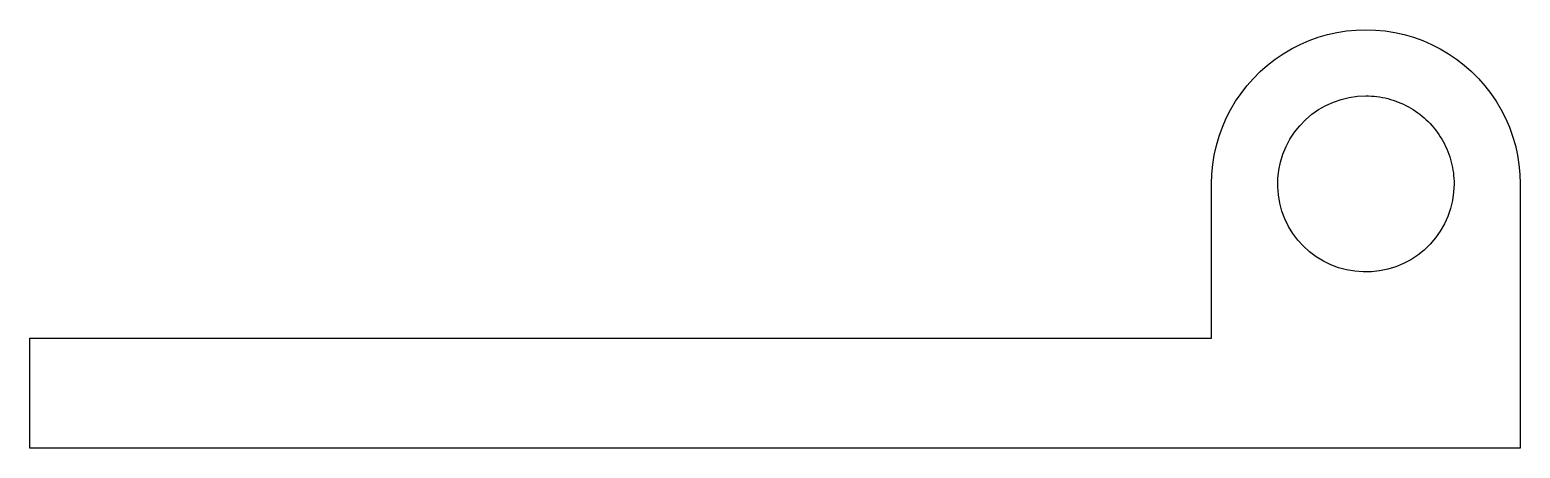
# Model space of a CAD drawing. Header units: metres. Extents: x -46.3 to 21.3, y 0 to 19.
import ezdxf

# ---------------------------------------------------------------- set-up
doc = ezdxf.new("R2010")
doc.units = ezdxf.units.M

msp = doc.modelspace()

# ---------------------------------------------------------------- linework, layer by layer
for points in [[(7.3, 12), (7.314, 12.44), (7.355, 12.877), (7.424, 13.312), (7.52, 13.741), (7.643, 14.163), (7.792, 14.577), (7.966, 14.98), (8.166, 15.372), (8.39, 15.751), (8.637, 16.114), (8.906, 16.462), (9.197, 16.792), (9.508, 17.103), (9.838, 17.394), (10.186, 17.663), (10.549, 17.91), (10.928, 18.134), (11.32, 18.334), (11.723, 18.508), (12.137, 18.657), (12.559, 18.78), (12.988, 18.876), (13.423, 18.945), (13.86, 18.986), (14.3, 19), (14.74, 18.986), (15.177, 18.945), (15.612, 18.876), (16.041, 18.78), (16.463, 18.657), (16.877, 18.508), (17.28, 18.334), (17.672, 18.134), (18.051, 17.91), (18.414, 17.663), (18.762, 17.394), (19.092, 17.103), (19.403, 16.792), (19.694, 16.462), (19.963, 16.114), (20.21, 15.751), (20.434, 15.372), (20.634, 14.98), (20.808, 14.577), (20.957, 14.163), (21.08, 13.741), (21.176, 13.312), (21.245, 12.877), (21.286, 12.44), (21.3, 12)], [(18.3, 12), (18.282, 11.624), (18.229, 11.25), (18.141, 10.884), (18.019, 10.528), (17.864, 10.184), (17.677, 9.857), (17.461, 9.548), (17.216, 9.262), (16.945, 9), (16.651, 8.764), (16.336, 8.557), (16.003, 8.381), (15.655, 8.236), (15.295, 8.126), (14.926, 8.049), (14.551, 8.008), (14.174, 8.002), (13.799, 8.032), (13.427, 8.096), (13.064, 8.196), (12.711, 8.329), (12.373, 8.495), (12.052, 8.692), (11.75, 8.918), (11.472, 9.172), (11.218, 9.45), (10.992, 9.752), (10.795, 10.073), (10.629, 10.411), (10.496, 10.764), (10.396, 11.127), (10.332, 11.499), (10.302, 11.874), (10.308, 12.251), (10.349, 12.626), (10.426, 12.995), (10.536, 13.355), (10.681, 13.703), (10.857, 14.036), (11.064, 14.351), (11.3, 14.645), (11.562, 14.916), (11.848, 15.161), (12.157, 15.377), (12.484, 15.564), (12.828, 15.719), (13.184, 15.841), (13.55, 15.929), (13.924, 15.982), (14.3, 16)], [(14.3, 16), (14.426, 15.998), (14.551, 15.992), (14.676, 15.982), (14.801, 15.968), (14.926, 15.951), (15.05, 15.929), (15.173, 15.904), (15.295, 15.874), (15.416, 15.841), (15.536, 15.804), (15.655, 15.764), (15.772, 15.719), (15.889, 15.671), (16.003, 15.619), (16.116, 15.564), (16.227, 15.505), (16.336, 15.443), (16.443, 15.377), (16.548, 15.308), (16.651, 15.236), (16.752, 15.161), (16.85, 15.082), (16.945, 15), (17.038, 14.916), (17.128, 14.828), (17.216, 14.738), (17.3, 14.645), (17.382, 14.55), (17.461, 14.452), (17.536, 14.351), (17.608, 14.248), (17.677, 14.143), (17.743, 14.036), (17.805, 13.927), (17.864, 13.816), (17.919, 13.703), (17.971, 13.589), (18.019, 13.472), (18.064, 13.355), (18.104, 13.236), (18.141, 13.116), (18.174, 12.995), (18.204, 12.873), (18.229, 12.75), (18.251, 12.626), (18.268, 12.501), (18.282, 12.376), (18.292, 12.251), (18.298, 12.126), (18.3, 12)], [(7.3, 5), (7.3, 5.14), (7.3, 5.28), (7.3, 5.42), (7.3, 5.56), (7.3, 5.7), (7.3, 5.84), (7.3, 5.98), (7.3, 6.12), (7.3, 6.26), (7.3, 6.4), (7.3, 6.54), (7.3, 6.68), (7.3, 6.82), (7.3, 6.96), (7.3, 7.1), (7.3, 7.24), (7.3, 7.38), (7.3, 7.52), (7.3, 7.66), (7.3, 7.8), (7.3, 7.94), (7.3, 8.08), (7.3, 8.22), (7.3, 8.36), (7.3, 8.5), (7.3, 8.64), (7.3, 8.78), (7.3, 8.92), (7.3, 9.06), (7.3, 9.2), (7.3, 9.34), (7.3, 9.48), (7.3, 9.62), (7.3, 9.76), (7.3, 9.9), (7.3, 10.04), (7.3, 10.18), (7.3, 10.32), (7.3, 10.46), (7.3, 10.6), (7.3, 10.74), (7.3, 10.88), (7.3, 11.02), (7.3, 11.16), (7.3, 11.3), (7.3, 11.44), (7.3, 11.58), (7.3, 11.72), (7.3, 11.86), (7.3, 12)], [(7.3, 5), (7.3, 5.14), (7.3, 5.28), (7.3, 5.42), (7.3, 5.56), (7.3, 5.7), (7.3, 5.84), (7.3, 5.98), (7.3, 6.12), (7.3, 6.26), (7.3, 6.4), (7.3, 6.54), (7.3, 6.68), (7.3, 6.82), (7.3, 6.96), (7.3, 7.1), (7.3, 7.24), (7.3, 7.38), (7.3, 7.52), (7.3, 7.66), (7.3, 7.8), (7.3, 7.94), (7.3, 8.08), (7.3, 8.22), (7.3, 8.36), (7.3, 8.5), (7.3, 8.64), (7.3, 8.78), (7.3, 8.92), (7.3, 9.06), (7.3, 9.2), (7.3, 9.34), (7.3, 9.48), (7.3, 9.62), (7.3, 9.76), (7.3, 9.9), (7.3, 10.04), (7.3, 10.18), (7.3, 10.32), (7.3, 10.46), (7.3, 10.6), (7.3, 10.74), (7.3, 10.88), (7.3, 11.02), (7.3, 11.16), (7.3, 11.3), (7.3, 11.44), (7.3, 11.58), (7.3, 11.72), (7.3, 11.86), (7.3, 12)], [(21.3, 12), (21.3, 11.76), (21.3, 11.52), (21.3, 11.28), (21.3, 11.04), (21.3, 10.8), (21.3, 10.56), (21.3, 10.32), (21.3, 10.08), (21.3, 9.84), (21.3, 9.6), (21.3, 9.36), (21.3, 9.12), (21.3, 8.88), (21.3, 8.64), (21.3, 8.4), (21.3, 8.16), (21.3, 7.92), (21.3, 7.68), (21.3, 7.44), (21.3, 7.2), (21.3, 6.96), (21.3, 6.72), (21.3, 6.48), (21.3, 6.24), (21.3, 6), (21.3, 5.76), (21.3, 5.52), (21.3, 5.28), (21.3, 5.04), (21.3, 4.8), (21.3, 4.56), (21.3, 4.32), (21.3, 4.08), (21.3, 3.84), (21.3, 3.6), (21.3, 3.36), (21.3, 3.12), (21.3, 2.88), (21.3, 2.64), (21.3, 2.4), (21.3, 2.16), (21.3, 1.92), (21.3, 1.68), (21.3, 1.44), (21.3, 1.2), (21.3, 0.96), (21.3, 0.72), (21.3, 0.48), (21.3, 0.24), (21.3, 0)], [(-46.3, 0), (-46.3, 0.1), (-46.3, 0.2), (-46.3, 0.3), (-46.3, 0.4), (-46.3, 0.5), (-46.3, 0.6), (-46.3, 0.7), (-46.3, 0.8), (-46.3, 0.9), (-46.3, 1), (-46.3, 1.1), (-46.3, 1.2), (-46.3, 1.3), (-46.3, 1.4), (-46.3, 1.5), (-46.3, 1.6), (-46.3, 1.7), (-46.3, 1.8), (-46.3, 1.9), (-46.3, 2), (-46.3, 2.1), (-46.3, 2.2), (-46.3, 2.3), (-46.3, 2.4), (-46.3, 2.5), (-46.3, 2.6), (-46.3, 2.7), (-46.3, 2.8), (-46.3, 2.9), (-46.3, 3), (-46.3, 3.1), (-46.3, 3.2), (-46.3, 3.3), (-46.3, 3.4), (-46.3, 3.5), (-46.3, 3.6), (-46.3, 3.7), (-46.3, 3.8), (-46.3, 3.9), (-46.3, 4), (-46.3, 4.1), (-46.3, 4.2), (-46.3, 4.3), (-46.3, 4.4), (-46.3, 4.5), (-46.3, 4.6), (-46.3, 4.7), (-46.3, 4.8), (-46.3, 4.9), (-46.3, 5)], [(-46.3, 5), (-45.228, 5), (-44.156, 5), (-43.084, 5), (-42.012, 5), (-40.94, 5), (-39.868, 5), (-38.796, 5), (-37.724, 5), (-36.652, 5), (-35.58, 5), (-34.508, 5), (-33.436, 5), (-32.364, 5), (-31.292, 5), (-30.22, 5), (-29.148, 5), (-28.076, 5), (-27.004, 5), (-25.932, 5), (-24.86, 5), (-23.788, 5), (-22.716, 5), (-21.644, 5), (-20.572, 5), (-19.5, 5), (-18.428, 5), (-17.356, 5), (-16.284, 5), (-15.212, 5), (-14.14, 5), (-13.068, 5), (-11.996, 5), (-10.924, 5), (-9.852, 5), (-8.78, 5), (-7.708, 5), (-6.636, 5), (-5.564, 5), (-4.492, 5), (-3.42, 5), (-2.348, 5), (-1.276, 5), (-0.204, 5), (0.868, 5), (1.94, 5), (3.012, 5), (4.084, 5), (5.156, 5), (6.228, 5), (7.3, 5)], [(-20, 5), (-19.454, 5), (-18.908, 5), (-18.362, 5), (-17.816, 5), (-17.27, 5), (-16.724, 5), (-16.178, 5), (-15.632, 5), (-15.086, 5), (-14.54, 5), (-13.994, 5), (-13.448, 5), (-12.902, 5), (-12.356, 5), (-11.81, 5), (-11.264, 5), (-10.718, 5), (-10.172, 5), (-9.626, 5), (-9.08, 5), (-8.534, 5), (-7.988, 5), (-7.442, 5), (-6.896, 5), (-6.35, 5), (-5.804, 5), (-5.258, 5), (-4.712, 5), (-4.166, 5), (-3.62, 5), (-3.074, 5), (-2.528, 5), (-1.982, 5), (-1.436, 5), (-0.89, 5), (-0.344, 5), (0.202, 5), (0.748, 5), (1.294, 5), (1.84, 5), (2.386, 5), (2.932, 5), (3.478, 5), (4.024, 5), (4.57, 5), (5.116, 5), (5.662, 5), (6.208, 5), (6.754, 5), (7.3, 5)], [(21.3, 0), (19.948, 0), (18.596, 0), (17.244, 0), (15.892, 0), (14.54, 0), (13.188, 0), (11.836, 0), (10.484, 0), (9.132, 0), (7.78, 0), (6.428, 0), (5.076, 0), (3.724, 0), (2.372, 0), (1.02, 0), (-0.332, 0), (-1.684, 0), (-3.036, 0), (-4.388, 0), (-5.74, 0), (-7.092, 0), (-8.444, 0), (-9.796, 0), (-11.148, 0), (-12.5, 0), (-13.852, 0), (-15.204, 0), (-16.556, 0), (-17.908, 0), (-19.26, 0), (-20.612, 0), (-21.964, 0), (-23.316, 0), (-24.668, 0), (-26.02, 0), (-27.372, 0), (-28.724, 0), (-30.076, 0), (-31.428, 0), (-32.78, 0), (-34.132, 0), (-35.484, 0), (-36.836, 0), (-38.188, 0), (-39.54, 0), (-40.892, 0), (-42.244, 0), (-43.596, 0), (-44.948, 0), (-46.3, 0)]]:
    msp.add_lwpolyline(points)

doc.saveas('drawing.dxf')
